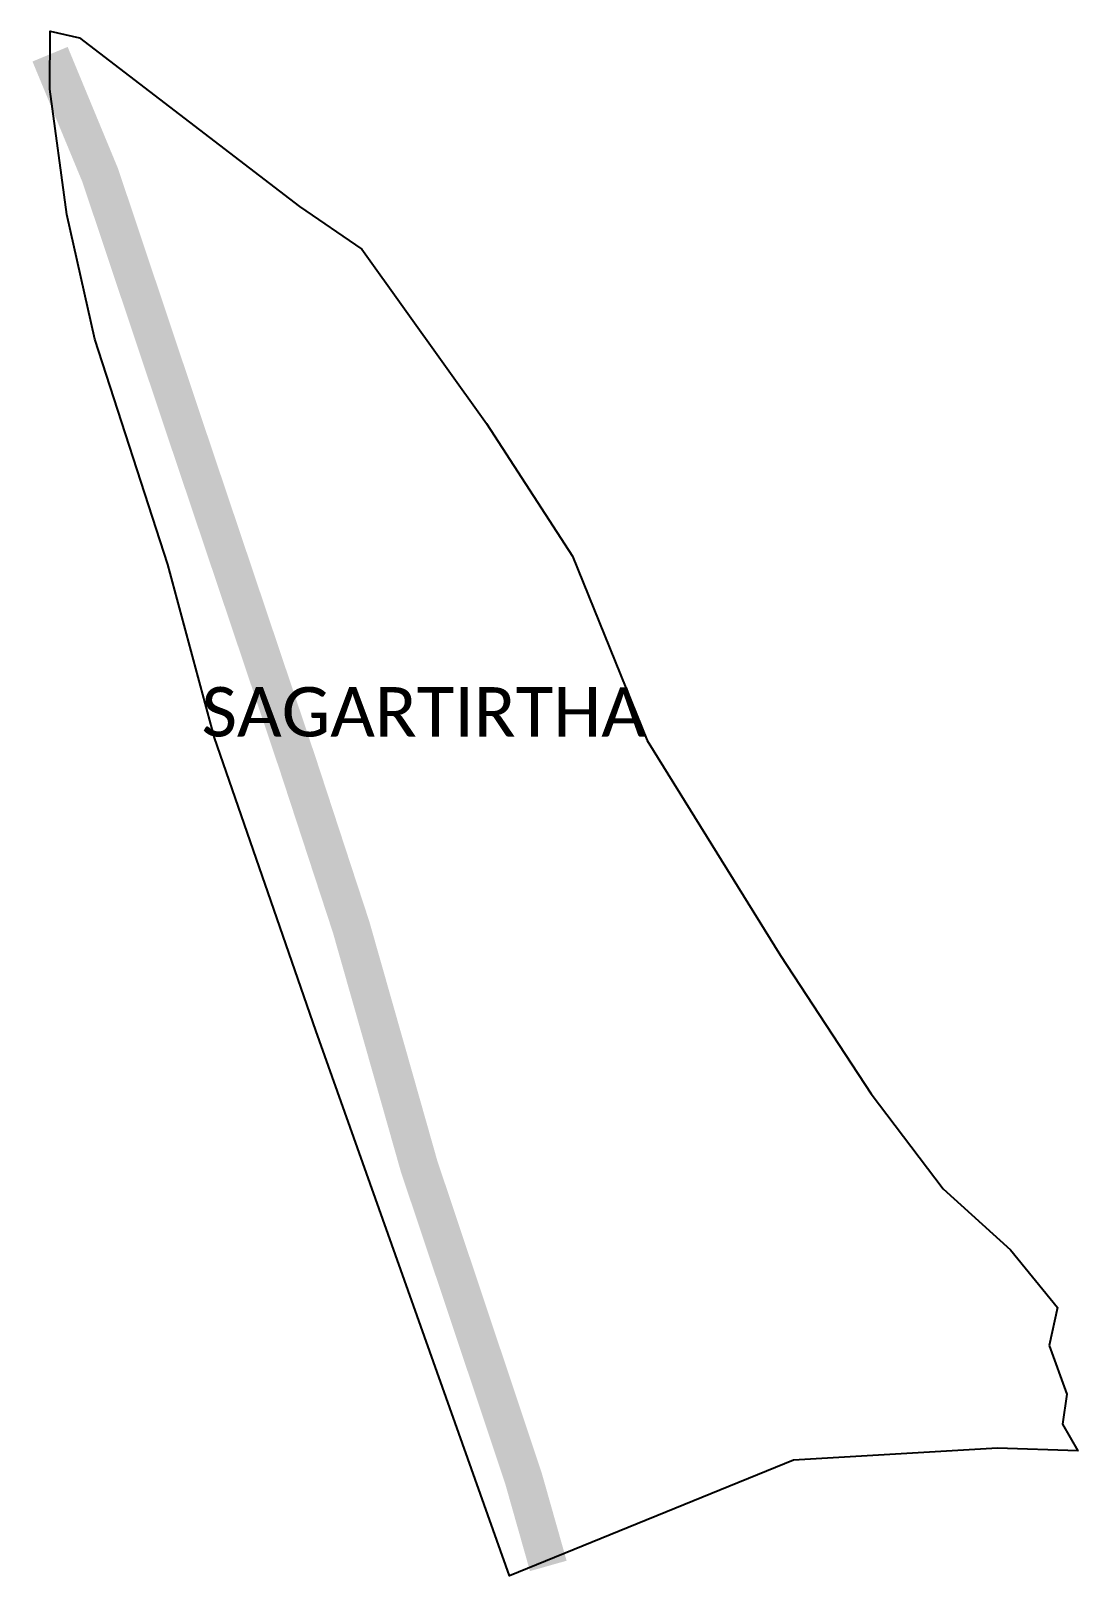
# Model space of a CAD drawing. Header units: metres. Extents: x 355951 to 357326, y 1743884 to 1745925.
import ezdxf

# ---------------------------------------------------------------- set-up
doc = ezdxf.new("R2010")
doc.units = ezdxf.units.M
for name, color, linetype in [('UNPROTECTED', 130, 'Continuous'), ('village', 3, 'Continuous'), ('VILLAGE NAME', 250, 'Continuous')]:
    doc.layers.add(name, color=color, linetype=linetype)

msp = doc.modelspace()

# ---------------------------------------------------------------- linework, layer by layer
at = {"color": 3}
for points in [[(357288.1, 1744198.9), (357311.3, 1744134.8), (357305.3, 1744095.2), (357325.8, 1744060.2), (357220.3, 1744063.9), (356952.3, 1744048.3), (356579.1, 1743896.3), (356324.7, 1744612.4), (356191.6, 1744996.8), (356130.4, 1745224.4), (356034.4, 1745520.6), (355997.3, 1745684.1), (355975.2, 1745848.8), (355975.7, 1745925.2), (356014.3, 1745916.4)], [(356303.1, 1745694.7), (356385, 1745638.8), (356548.8, 1745409.6), (356661.7, 1745235.4), (356760, 1744993.4), (356934.9, 1744710.8), (357054.2, 1744529.3), (357148.8, 1744404.5), (357237.4, 1744324.4), (357298.8, 1744248.7)], [(357298.8, 1744248.7), (357288.1, 1744198.9)]]:
    msp.add_lwpolyline(points, dxfattribs=at)
at = {"layer": 'UNPROTECTED', "const_width": 50, "flags": 128}
msp.add_lwpolyline([(355975.5, 1745894.8), (356041.4, 1745735.7), (356154.2, 1745398.7), (356301.1, 1744961.8), (356371, 1744748.3), (356426, 1744555), (356460.3, 1744434.1), (356524.9, 1744241.2), (356597.2, 1744024.9), (356630, 1743909.2)], dxfattribs=at)
at = {"layer": 'village'}
msp.add_lwpolyline([(356014.3, 1745916.4), (356303.1, 1745694.7)], dxfattribs=at)

# ---------------------------------------------------------------- texts
at = {"layer": 'VILLAGE NAME', "insert": (356217.2, 1745063.6), "char_height": 65, "attachment_point": 1, "rotation": 359.9793}
msp.add_mtext_dynamic_manual_height_columns('\\pxqc;{\\fCalibri|b0|i0|c0|p34;SAGARTIRTHA}', width=498.435, gutter_width=375.9, heights=[0], dxfattribs=at)

doc.saveas('drawing.dxf')
